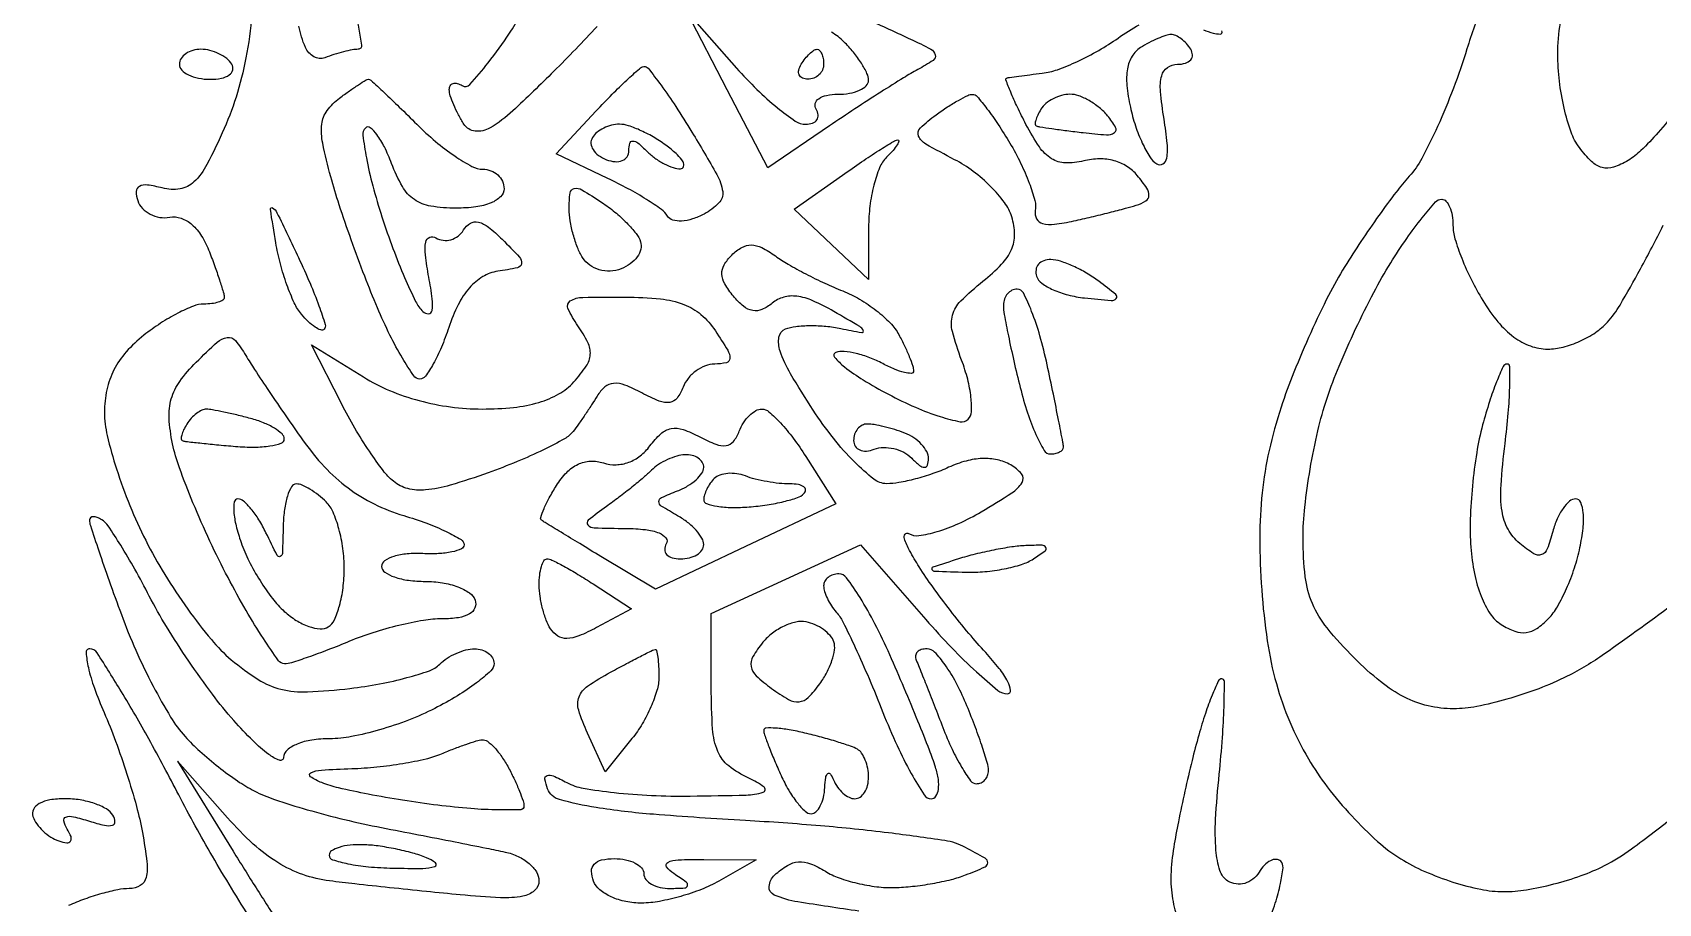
# Model space of a CAD drawing. Extents: x 3.4 to 43.8, y 4.7 to 62.8.
# Drawn here: x 3.57 to 12.75, y 32.66 to 37.57 of the extents above; entities that cross this region are included whole.
import ezdxf

# ---------------------------------------------------------------- set-up
doc = ezdxf.new("R2010")
doc.units = 0
doc.header["$MEASUREMENT"] = 0

msp = doc.modelspace()

# ---------------------------------------------------------------- linework, layer by layer
for points in [[(12.850129, 37.130889, -0.01748), (12.748786, 37.008045, -0.017701), (12.652074, 36.906319, -0.059171), (12.579295, 36.850177, -0.055036), (12.496819, 36.812462, -0.145404), (12.432585, 36.810526, -0.129423), (12.372998, 36.844332, -0.039669), (12.304345, 36.92292, -0.074784), (12.257428, 37.010999, -0.028178), (12.218221, 37.145413, -0.027154), (12.191378, 37.298868, -0.029728), (12.1824, 37.449738, -0.040373), (12.196774, 37.627461, -0.015715), (12.244063, 37.869648, -0.015437), (12.311949, 38.12993, -0.018501), (12.392317, 38.370036, -0.011285), (12.486175, 38.603288, -0.009856), (12.5946, 38.842954, -0.009958), (12.701201, 39.05572, -0.028809), (12.786161, 39.196818, -0.017038)], [(6.757831, 37.607307, -0.010289), (6.513558, 37.353502, -0.008366), (6.282284, 37.130485, -0.05477), (6.153252, 37.034201, -0.15889), (6.069302, 37.015738, -0.229836), (6.005659, 37.0548, -0.021227), (5.974534, 37.108407, -0.021146), (5.948024, 37.164528, -0.021553), (5.929111, 37.215403, -0.073606), (5.923295, 37.250143, -0.131091), (5.928794, 37.272441, -0.19457), (5.944196, 37.284998, -0.145933), (5.967931, 37.285231, -0.068505), (5.996265, 37.272687, 0.36241), (6.039793, 37.278901, 0.016872), (6.142943, 37.401395, 0.02134), (6.262976, 37.568304, 0.012902), (6.391308, 37.775295, -0.00758)], [(11.760251, 37.733313, 0.021632), (11.669403, 37.479929, -0.015298), (11.592872, 37.257656, -0.015767), (11.503592, 37.042737, -0.015683), (11.41471, 36.861805, -0.062437), (11.34373, 36.760829, 0.021349), (11.269662, 36.671941, 0.007832), (11.172483, 36.540423, 0.007748), (11.070649, 36.39322, 0.009211), (10.979298, 36.2511, 0.021154), (10.888478, 36.088948, 0.010783), (10.787588, 35.878312, 0.010693), (10.692747, 35.65631, 0.015755), (10.619887, 35.457233, 0.024841), (10.552412, 35.213112, 0.02853), (10.513182, 34.974499, 0.026702), (10.499804, 34.719982, 0.017639), (10.510393, 34.427214, 0.018968), (10.542042, 34.138968, 0.03057), (10.593132, 33.897387, 0.033729), (10.668657, 33.681804, 0.031434), (10.774003, 33.472993, 0.031407), (10.88107, 33.314078, 0.022588), (11.019084, 33.150502, 0.022933), (11.165172, 33.006294, 0.044903), (11.295876, 32.908303, 0.035469), (11.431092, 32.837449, 0.025843), (11.589974, 32.77763, 0.026295), (11.747353, 32.736467, 0.050856), (11.876666, 32.72328, 0.040787), (12.005156, 32.733779, 0.022373), (12.159755, 32.766375, 0.022165), (12.314734, 32.813782, 0.032814), (12.445191, 32.869985, 0.040614), (12.598334, 32.964631, 0.008314), (12.851545, 33.157675, 0.008703)], [(4.812384, 37.705499, -0.024769), (4.780227, 37.458815, -0.026791), (4.727005, 37.234265, -0.032556), (4.652592, 37.031281, -0.015545), (4.554943, 36.827867, -0.081752), (4.481005, 36.72893, -0.153195), (4.402897, 36.690052, -0.103768), (4.302866, 36.694956, 0.028954), (4.218922, 36.711787, 0.155063), (4.173472, 36.704094, 0.276806), (4.155641, 36.675357, 0.087739), (4.164, 36.623479, 0.106), (4.190361, 36.580096, 0.084394), (4.234232, 36.547077, 0.08053), (4.2886, 36.529296, 0.083248), (4.345156, 36.529903, -0.130078), (4.408636, 36.524695, -0.094832), (4.470011, 36.488763, -0.075465), (4.524899, 36.423784, -0.046894), (4.569029, 36.334046, -0.005123), (4.601193, 36.246766, -0.006945), (4.628334, 36.167255, -0.004837), (4.649438, 36.100307, -0.074061), (4.653, 36.076393, -0.261793), (4.645045, 36.06224, -0.059621), (4.619075, 36.050408, -0.046949), (4.581755, 36.042275, -0.030197), (4.537509, 36.0396, 0.094937), (4.478507, 36.028295, 0.024866), (4.390464, 35.988094, 0.02434), (4.292926, 35.931372, 0.022783), (4.199109, 35.86426, 0.044717), (4.098831, 35.769732, 0.063242), (4.029702, 35.668514, 0.065568), (3.989712, 35.556161, 0.052799), (3.9762, 35.428562, 0.05888), (3.9917, 35.297398, 0.019086), (4.044541, 35.108973, 0.018731), (4.119797, 34.902192, 0.020005), (4.20885, 34.706208, 0.021398), (4.316296, 34.513802, 0.017537), (4.446778, 34.317718, 0.017888), (4.579676, 34.14577, 0.043895), (4.692117, 34.032449, 0.033696), (4.844482, 33.920376, 0.082593), (4.972109, 33.866112, 0.069797), (5.123184, 33.851284, 0.019091), (5.362438, 33.870396, 0.016501), (5.529494, 33.895795, 0.019862), (5.684367, 33.931013, 0.018919), (5.810779, 33.970277, 0.112069), (5.868992, 34.006952, -0.053958), (5.910311, 34.0402, -0.038577), (5.962635, 34.068288, -0.039122), (6.017372, 34.087487, -0.064875), (6.06582, 34.0938, -0.073744), (6.107844, 34.087568, -0.088065), (6.143493, 34.069454, -0.100599), (6.167325, 34.042526, -0.131742), (6.1758, 34.010919, -0.209412), (6.157545, 33.969244, -0.024197), (6.077385, 33.902177, -0.025836), (5.969102, 33.828628, -0.018314), (5.84077, 33.757119, -0.026611), (5.693651, 33.691678, -0.021089), (5.528612, 33.636408, -0.021553), (5.370797, 33.598142, -0.048734), (5.24857, 33.5862, 0.036636), (5.146957, 33.578745, 0.059794), (5.063685, 33.556063, 0.081101), (5.00784, 33.522038, 0.210124), (4.987878, 33.48045, -0.513059), (4.964671, 33.464931, -0.069864), (4.903835, 33.49802, -0.036004), (4.813642, 33.575486, -0.016319), (4.706719, 33.688762, -0.020173), (4.585913, 33.837064, -0.011591), (4.451924, 34.024725, -0.011568), (4.325837, 34.219828, -0.018894), (4.229206, 34.391443, 0.008839), (4.147629, 34.54339, 0.01174), (4.067816, 34.678408, 0.009148), (3.996989, 34.787547, 0.106217), (3.960466, 34.822624, 0.045457), (3.934046, 34.835804, 0.098942), (3.911829, 34.839723, 0.177031), (3.897481, 34.834108, 0.215055), (3.8916, 34.821066, 0.079591), (3.896629, 34.789675, 0.001828), (3.94443, 34.64608, 0.004035), (4.00253, 34.478143, 0.002718), (4.071447, 34.287324, 0.0169), (4.153494, 34.08532, 0.015488), (4.251251, 33.88325, 0.015708), (4.349729, 33.708417, 0.047946), (4.430997, 33.599312, 0.025452), (4.515189, 33.515374, 0.01667), (4.62004, 33.427121, 0.016781), (4.728228, 33.347781, 0.030651), (4.8222, 33.291717, 0.038166), (4.936843, 33.243201, 0.011008), (5.120679, 33.185925, 0.011004), (5.331452, 33.130304, 0.011518), (5.5413, 33.084925, -0.000678), (5.749595, 33.044588, -0.000698), (5.955708, 33.004085, -0.000674), (6.13427, 32.968486, -0.00298), (6.23925, 32.946758, -0.057686), (6.31204, 32.922208, -0.066151), (6.373685, 32.882465, -0.076519), (6.415378, 32.83428, -0.141064), (6.4296, 32.784874, -0.216108), (6.40417, 32.728784, -0.136368), (6.338281, 32.697087, -0.05673), (6.212435, 32.689023, -0.011069), (5.98545, 32.705278, -0.001717), (5.793858, 32.723933, -0.00133), (5.585325, 32.745521, -0.001345), (5.390818, 32.76671, -0.00324), (5.247021, 32.78371, -0.054484), (5.096462, 32.819442, -0.053029), (4.955704, 32.88706, -0.046198), (4.81672, 32.991869, -0.027409), (4.671029, 33.139868), (4.389316, 33.4593), (4.702612, 32.9517, 0.002913), (4.832518, 32.743945, 0.002987), (4.963767, 32.539449, 0.002892)], [(5.395055, 37.682823, -0.007891), (5.427967, 37.50058, -0.462767), (5.408625, 37.4778, 0.046952), (5.375405, 37.474674, 0.014655), (5.326468, 37.463886, 0.014505), (5.272227, 37.448565, 0.015528), (5.2202, 37.430432, -0.227019), (5.158517, 37.435381, -0.157412), (5.110984, 37.488283, -0.061721), (5.074112, 37.608996, -0.012219)], [(8.315398, 37.632836, -0.000673), (8.434496, 37.578427, -0.001423), (8.526639, 37.535864, -0.01177), (8.642422, 37.478628, -0.215006), (8.667176, 37.447032, -0.316441), (8.654854, 37.415442, -0.022254), (8.568939, 37.363774, 0.014201), (8.488517, 37.317157, 0.003543), (8.359855, 37.236345, 0.003618), (8.213928, 37.141748, 0.003629), (8.069542, 37.04515), (7.721383, 36.808547), (7.492664, 37.248923), (7.263944, 37.6893), (7.544722, 37.372046, 0.0181), (7.660341, 37.250565, 0.023237), (7.775552, 37.147987, 0.022056), (7.877132, 37.072847, 0.149298), (7.936243, 37.054796, 0.082263), (7.97463, 37.061156, 0.16082), (7.999096, 37.07965, 0.182536), (8.005937, 37.107181, 0.109436), (7.9947, 37.1394, -0.202618), (7.989742, 37.171389, -0.181468), (8.008942, 37.199149, -0.104212), (8.053531, 37.217948, -0.047867), (8.116607, 37.224, 0.043156), (8.183293, 37.229766, 0.06287), (8.239631, 37.247076, 0.08248), (8.277784, 37.272525, 0.207387), (8.2908, 37.302557, 0.113096), (8.281781, 37.341922, 0.029545), (8.249951, 37.398888, 0.028471), (8.204964, 37.461169, 0.025738), (8.151738, 37.520176, 0.06514), (8.081932, 37.57383, 0.062457)], [(8.23614, 32.6133, -0.005403), (7.890993, 32.665407, -0.061174), (7.758541, 32.703902, -0.322792), (7.729173, 32.752752, -0.187512), (7.760607, 32.817183, -0.050021), (7.832257, 32.871225, -0.118674), (7.89545, 32.891469, -0.114168), (7.962512, 32.881088, -0.044359), (8.046768, 32.838333, 0.053908), (8.123729, 32.801106, 0.027818), (8.226424, 32.770773, 0.027291), (8.336678, 32.75105, 0.036984), (8.437702, 32.746146, 0.021844), (8.539451, 32.753189, 0.015792), (8.65197, 32.769547, 0.016003), (8.758088, 32.791939, 0.033137), (8.838813, 32.81746, 0.009563), (8.948289, 32.862664, 0.30081), (8.96343, 32.885993, 0.265753), (8.948667, 32.911293, 0.007923), (8.837457, 32.973097, 0.085783), (8.721782, 33.011463, 0.006937), (8.403277, 33.054799, 0.009185), (8.019343, 33.094479, 0.006928), (7.596253, 33.124469, -0.005291), (7.075442, 33.159672, -0.020137), (6.751919, 33.198137, -0.026948), (6.545526, 33.242665, -0.2389), (6.478563, 33.303243, -0.046476), (6.463229, 33.357899, -0.375098), (6.47553, 33.378557, -0.186742), (6.509656, 33.376739, -0.017237), (6.587019, 33.338705, 0.080544), (6.678966, 33.307143, 0.015309), (6.854848, 33.282483, 0.01598), (7.064132, 33.266394, 0.014079), (7.283065, 33.262757, 0.003536), (7.598649, 33.268632, 0.068015), (7.695259, 33.284373, 0.616744), (7.70026, 33.313826, 0.052795), (7.614, 33.36416, -0.062282), (7.501132, 33.432913, -0.127524), (7.439217, 33.515107, -0.082238), (7.409977, 33.641236, -0.015927), (7.4025, 33.875902), (7.4025, 34.292504), (7.824206, 34.486251), (8.245912, 34.679997), (8.613316, 34.259999, 0.011778), (8.760893, 34.099106, 0.016598), (8.900369, 33.963375, 0.012793), (9.020753, 33.859269, 0.17357), (9.074588, 33.84, 0.444395), (9.092104, 33.859398, 0.09598), (9.077322, 33.908341, 0.045735), (9.028656, 33.983257, 0.020422), (8.95208, 34.07265, -0.013675), (8.857667, 34.179901, -0.008496), (8.752557, 34.310552, -0.008522), (8.653158, 34.443098, -0.015223), (8.576702, 34.555828, -0.015736), (8.521957, 34.6484, -0.049282), (8.493563, 34.714799, -0.228287), (8.497336, 34.740951, -0.402565), (8.516955, 34.745199, 0.175649), (8.575044, 34.733154, 0.036613), (8.678351, 34.755874, 0.034293), (8.800739, 34.801693, 0.02657), (8.927008, 34.867417, 0.010331), (9.099539, 34.974078, 0.108958), (9.157432, 35.032674, 0.323928), (9.154337, 35.080804, 0.092727), (9.093468, 35.131568, 0.073595), (9.01794, 35.160281, 0.06358), (8.93337, 35.167858, 0.056847), (8.841124, 35.153804, 0.040712), (8.742884, 35.118372, -0.02325), (8.653357, 35.082506, -0.019132), (8.554903, 35.052451, -0.019549), (8.462227, 35.03183, -0.047634), (8.392569, 35.02592, -0.166207), (8.320335, 35.051468, -0.029266), (8.211305, 35.148624, -0.028917), (8.092006, 35.28285, -0.022446), (7.977808, 35.441503, -0.011382), (7.85038, 35.646462, -0.051239), (7.791501, 35.774476, -0.12179), (7.784636, 35.85381, -0.268249), (7.821598, 35.899496, -0.064066), (7.87934, 35.913532, -0.025588), (7.960763, 35.918368, -0.024814), (8.050188, 35.914659, -0.028612), (8.13459, 35.90205, 0.006546), (8.25217, 35.879145, 0.593631), (8.261056, 35.890164, 0.162597), (8.241813, 35.91232, 0.00254), (8.094794, 35.998102, 0.026634), (7.976357, 36.058241, 0.071359), (7.885509, 36.083787, 0.102176), (7.811554, 36.078453, 0.104648), (7.746469, 36.044222, -0.071597), (7.688719, 36.008833, -0.148147), (7.636642, 36.00294, -0.127797), (7.584835, 36.027059, -0.047073), (7.52729, 36.084442, -0.040753), (7.478427, 36.154166, -0.123482), (7.462308, 36.209376, -0.143821), (7.475219, 36.260512, -0.063182), (7.518394, 36.316234, -0.065943), (7.574841, 36.359476, -0.136221), (7.628246, 36.373183, -0.113566), (7.687656, 36.358284, -0.038228), (7.764379, 36.311426, 0.025201), (7.836725, 36.264613, 0.011274), (7.93616, 36.210114, 0.011128), (8.044113, 36.157089, 0.014834), (8.144536, 36.114079, -0.039289), (8.240361, 36.067373, -0.032387), (8.334433, 36.003454, -0.033537), (8.41338, 35.933, -0.071053), (8.461786, 35.867063, -0.012478), (8.493492, 35.804092, -0.014635), (8.520273, 35.742845, -0.013618), (8.539848, 35.690155, -0.082306), (8.5446, 35.661485, -0.408289), (8.532072, 35.6487, -0.064711), (8.49352, 35.652918, -0.041795), (8.437441, 35.671611, -0.021529), (8.37071, 35.70371, 0.031877), (8.297469, 35.737093, 0.032752), (8.221232, 35.760547, 0.034658), (8.152792, 35.77185, 0.104413), (8.106035, 35.766512, 0.529212), (8.098634, 35.740337, 0.050309), (8.155619, 35.684822, 0.031133), (8.260048, 35.611904, 0.014891), (8.402314, 35.530914, 0.018541), (8.555271, 35.456901, 0.027585), (8.694519, 35.404736, 0.026258), (8.807478, 35.3758, 0.250997), (8.853517, 35.389717, 0.188117), (8.871891, 35.431589, 0.038349), (8.869002, 35.514003, 0.035507), (8.850327, 35.615094, 0.026821), (8.816163, 35.722747, -0.025413), (8.764353, 35.884429, -0.131526), (8.764563, 35.977453, -0.133021), (8.811215, 36.057386, -0.026224), (8.936587, 36.168588, 0.032323), (9.041748, 36.264179, 0.08702), (9.098158, 36.347559, 0.110121), (9.115598, 36.432783, 0.072582), (9.099357, 36.531897, 0.082261), (9.057956, 36.613101, 0.037547), (8.980058, 36.703603, 0.035867), (8.881652, 36.788759, 0.04112), (8.776293, 36.854732, -0.009854), (8.61329, 36.943138, -0.166889), (8.573397, 36.988312, -0.310369), (8.583037, 37.033717, -0.032093), (8.671558, 37.107604, -0.013241), (8.735971, 37.152136, -0.016758), (8.797868, 37.189652, -0.014885), (8.850979, 37.217411, -0.11631), (8.87802, 37.223465, -0.217104), (8.903753, 37.211385, -0.012769), (8.959339, 37.142478, -0.017413), (9.022511, 37.053698, -0.011802), (9.088458, 36.948515, -0.020637), (9.149487, 36.835501, -0.023696), (9.197979, 36.722853, -0.023727), (9.229615, 36.624654, -0.110841), (9.23218, 36.565652, 0.171516), (9.23952, 36.520852, 0.206637), (9.272917, 36.494871, 0.094496), (9.340137, 36.490484, 0.023256), (9.449722, 36.509268, 0.003843), (9.548905, 36.531859, 0.003492), (9.650951, 36.556682, 0.003496), (9.741917, 36.580162, 0.011241), (9.801978, 36.597567, 0.060108), (9.856454, 36.622197, 0.252324), (9.874058, 36.65212, 0.160506), (9.862035, 36.693797, 0.023398), (9.808256, 36.76514, 0.078769), (9.749587, 36.816685, 0.074465), (9.676742, 36.848779, 0.07009), (9.593704, 36.85933, 0.058151), (9.505288, 36.847795, -0.06827), (9.402072, 36.836439, -0.13515), (9.323859, 36.860242, -0.102942), (9.255312, 36.926611, -0.02979), (9.179588, 37.053856, -0.007839), (9.130745, 37.152052, -0.013322), (9.093403, 37.23584, -0.00708), (9.065923, 37.30495, -0.435087), (9.071177, 37.31565, -0.037717), (9.087336, 37.319232, -0.001993), (9.139709, 37.326547, -0.003129), (9.20214, 37.334615, -0.002271), (9.271727, 37.342845, 0.058321), (9.357067, 37.362799, 0.02208), (9.470462, 37.409457, 0.021514), (9.590507, 37.471577, 0.024561), (9.699399, 37.541322, -0.027601), (9.818887, 37.616834, -0.061011)], [(10.182308, 37.587327, 0.023813), (10.236029, 37.569472, 0.064424), (10.275704, 37.563695, 0.581962), (10.285971, 37.581113, 0.045661)], [(12.854719, 34.359754, -0.005354), (12.44587, 34.064784, -0.037791), (12.235606, 33.939108, -0.025578), (12.074677, 33.868772, -0.02055), (11.89529, 33.809364, -0.021008), (11.724602, 33.768191, -0.048711), (11.593624, 33.7554, -0.057545), (11.449778, 33.77201, -0.060896), (11.316405, 33.820932, -0.051438), (11.181477, 33.908563, -0.02666), (11.03184, 34.04304, -0.025566), (10.879621, 34.211675, -0.070041), (10.796855, 34.348723, -0.072352), (10.756597, 34.50067, -0.028644), (10.7442, 34.716883, -0.02727), (10.753865, 34.893963, -0.015075), (10.78393, 35.108552, -0.014995), (10.827618, 35.324804, -0.023286), (10.879453, 35.507893, -0.018376), (10.947438, 35.688948, -0.010953), (11.040862, 35.899361, -0.010956), (11.143278, 36.105209, -0.018592), (11.239003, 36.272099, -0.011839), (11.329549, 36.409814, -0.017408), (11.416051, 36.525969, -0.01283), (11.491937, 36.615957, -0.21371), (11.52675, 36.631649, -0.215532), (11.551046, 36.620735, -0.07941), (11.571654, 36.588266, -0.060386), (11.585746, 36.540424, -0.040942), (11.590516, 36.48375, 0.072576), (11.601654, 36.408545, 0.021513), (11.639984, 36.298423, 0.021096), (11.694284, 36.176882, 0.021301), (11.758473, 36.06075, 0.034896), (11.844673, 35.939312, 0.060352), (11.93403, 35.85384, 0.073132), (12.02746, 35.803209, 0.087879), (12.125745, 35.7858, 0.064037), (12.212255, 35.796925, 0.041961), (12.307149, 35.830458, 0.041804), (12.395644, 35.879622, 0.061219), (12.462958, 35.937826, 0.051044), (12.53369, 36.034115, 0.008097), (12.649337, 36.238282, 0.008905), (12.777877, 36.484363, 0.007686)], [(4.804649, 32.564176, -0.010305), (4.585996, 32.922645, -0.012363), (4.395738, 33.26895, 0.006809), (4.226582, 33.585118, 0.010699), (4.07183, 33.8515, 0.005012), (3.935272, 34.070426, 0.256158), (3.892642, 34.0938, 0.436477), (3.872583, 34.072168, 0.036976), (3.885218, 33.988182, 0.030812), (3.919182, 33.87219, 0.016755), (3.974272, 33.73425, -0.015501), (4.038956, 33.573455, -0.010583), (4.102843, 33.387126, -0.010675), (4.15685, 33.204678, -0.021103), (4.19043, 33.05745, -0.015011), (4.215958, 32.890824, -0.087968), (4.211243, 32.80272, -0.20182), (4.178485, 32.757532, -0.137165), (4.116496, 32.7402, 0.049897), (4.051211, 32.733669, 0.018381), (3.961104, 32.711983, 0.018005), (3.86376, 32.680914, 0.020647), (3.773335, 32.644141, 0.03861)], [(10.541973, 32.537844, 0.01917), (10.587055, 32.658549, 0.027572), (10.616815, 32.768655, 0.026464), (10.630834, 32.857832, 0.225829), (10.617656, 32.894944, 0.196684), (10.592315, 32.905568, 0.120398), (10.560311, 32.898039, 0.08478), (10.52607, 32.872552, 0.052098), (10.495259, 32.832661, -0.087038), (10.460047, 32.793094, -0.098914), (10.414917, 32.770013, -0.103539), (10.366075, 32.766626, -0.104493), (10.320153, 32.783147, -0.18196), (10.274369, 32.842476, -0.053932), (10.252406, 32.956984, -0.03478), (10.250293, 33.130091, -0.011193), (10.27075, 33.386186, 0.007013), (10.28898, 33.592646, 0.011788), (10.297759, 33.766441, 0.005504), (10.300035, 33.909726, 0.415642), (10.285233, 33.9246, 0.291484), (10.265576, 33.912077, 0.01185), (10.230265, 33.831408, 0.01749), (10.192409, 33.728948, 0.011128), (10.155235, 33.60735, 0.008527), (10.117237, 33.462993, 0.005125), (10.076832, 33.29049, 0.005131), (10.04016, 33.118069, 0.008921), (10.013758, 32.974178, 0.032116), (9.998167, 32.817859, 0.049745), (10.006863, 32.68261, 0.054418), (10.040855, 32.560895, 0.049783)]]:
    msp.add_lwpolyline(points, format="xyb")
for points in [[(9.998957, 37.561105, 0.07498), (9.968942, 37.555895, 0.02058), (9.923951, 37.538823, 0.020316), (9.873945, 37.515009, 0.019928), (9.825707, 37.487073, 0.118225), (9.778193, 37.438137, 0.092132), (9.752584, 37.368318, 0.066504), (9.749282, 37.274008, 0.029605), (9.768766, 37.150938, 0.026066), (9.797627, 37.04597, 0.028988), (9.836442, 36.948339, 0.030147), (9.878894, 36.870005, 0.115588), (9.917913, 36.831117, 0.286857), (9.952839, 36.831296, 0.214648), (9.974582, 36.86419, 0.06546), (9.977086, 36.946399, 0.01515), (9.959023, 37.083947, -0.017007), (9.939063, 37.240433, -0.083951), (9.945669, 37.328761, -0.183045), (9.977744, 37.37522, -0.152278), (10.035412, 37.3932, 0.069528), (10.080004, 37.399431, 0.144121), (10.109446, 37.418051, 0.190053), (10.119366, 37.445658, 0.131478), (10.1097, 37.4778, 0.046296), (10.085368, 37.510068, 0.046844), (10.055601, 37.537168, 0.051164), (10.02512, 37.555551, 0.116171)], [(4.521107, 37.4778, 0.067639), (4.474509, 37.471467, 0.08433), (4.43501, 37.452949, 0.09965), (4.408596, 37.425461, 0.142666), (4.3992, 37.3932, 0.195654), (4.412349, 37.360884, 0.086673), (4.450369, 37.333451, 0.066561), (4.506722, 37.314827, 0.0466), (4.573393, 37.3086, 0.047867), (4.636469, 37.314652, 0.104212), (4.681058, 37.333451, 0.181468), (4.700258, 37.361211, 0.202618), (4.6953, 37.3932, 0.08825), (4.666338, 37.425588, 0.053305), (4.622563, 37.452949, 0.051278), (4.571617, 37.471525, 0.061875)], [(7.999693, 37.4778, -0.210953), (8.013959, 37.471501, -0.081139), (8.026041, 37.452949, -0.061769), (8.034264, 37.425589, -0.042167), (8.037, 37.3932, -0.105053), (8.030142, 37.36092, -0.099167), (8.010682, 37.333451, -0.09642), (7.981607, 37.31504, -0.093332), (7.947407, 37.3086, -0.108972), (7.917379, 37.315223, -0.182303), (7.899491, 37.333451, -0.161196), (7.896859, 37.360874, -0.082592), (7.9101, 37.3932, -0.029505), (7.932857, 37.425583, -0.035638), (7.957986, 37.452949, -0.038439), (7.981865, 37.472255, -0.151918)], [(7.0218, 37.380486, -0.277066), (7.04618, 37.371081, -0.007335), (7.11889, 37.274915, -0.013347), (7.202157, 37.154763, -0.008484), (7.292918, 37.010752, -0.006999), (7.433815, 36.771047, -0.092839), (7.467107, 36.674562, -0.237834), (7.445849, 36.61039, -0.073261), (7.361503, 36.547897, -0.044525), (7.295965, 36.520002, -0.064869), (7.234312, 36.508538, -0.08391), (7.184909, 36.51415, -0.186277), (7.155199, 36.536684, 0.098854), (7.120839, 36.573519, 0.015088), (7.037151, 36.629907, 0.01638), (6.932858, 36.691012, 0.013541), (6.818025, 36.749364), (6.526921, 36.887502), (6.75321, 37.130311, -0.007265), (6.842981, 37.223872, -0.010406), (6.925453, 37.303959, -0.006602), (6.996323, 37.368244, -0.138656)], [(5.466362, 37.3086, -0.187382), (5.479339, 37.30356, -0.001815), (5.554774, 37.234046, -0.005686), (5.641083, 37.152085, -0.003614), (5.739785, 37.0548, 0.02156), (5.845704, 36.957641, 0.025464), (5.954078, 36.875554, 0.025601), (6.051015, 36.816634, 0.124374), (6.112892, 36.801, -0.091028), (6.15844, 36.792638, -0.095697), (6.197153, 36.768693, -0.099584), (6.223058, 36.73298, -0.10767), (6.2322, 36.69102, -0.203276), (6.213102, 36.645985, -0.095691), (6.159158, 36.61081, -0.064474), (6.073808, 36.588265, -0.032381), (5.962361, 36.58104, -0.039314), (5.818544, 36.592366, -0.112409), (5.725991, 36.629446, -0.11241), (5.658615, 36.702941, -0.039315), (5.597232, 36.833491, 0.023746), (5.556936, 36.926611, 0.045031), (5.514544, 36.996395, 0.069155), (5.476552, 37.035264, 0.377579), (5.449552, 37.033552, 0.231444), (5.435493, 36.992576, 0.014959), (5.455415, 36.864472, 0.019363), (5.490971, 36.707615, 0.013044), (5.54308, 36.531531, 0.010686), (5.605205, 36.353175, 0.013015), (5.671217, 36.189128, 0.011582), (5.733092, 36.05484, 0.083973), (5.774386, 35.9973, 0.209959), (5.805699, 35.985268, 0.35229), (5.825646, 36.002921, 0.074838), (5.826948, 36.069708, 0.013751), (5.807561, 36.191856, -0.016058), (5.78829, 36.316998, -0.07554), (5.790474, 36.389492, -0.255474), (5.81245, 36.416603, -0.240208), (5.848132, 36.413667, 0.1088), (5.888348, 36.399585, 0.099744), (5.932123, 36.403039, 0.095376), (5.97272, 36.423547, 0.090065), (6.003765, 36.458012, -0.122763), (6.042271, 36.495569, -0.193763), (6.087321, 36.502186, -0.109337), (6.144241, 36.474356, -0.027635), (6.221632, 36.405401, -0.008999), (6.319555, 36.304358, -0.22629), (6.33089, 36.26856, -0.316173), (6.308622, 36.2447, -0.015492), (6.196453, 36.224699, 0.099698), (6.112084, 36.194453, 0.07804), (6.037447, 36.13175, 0.063164), (5.973318, 36.036003, 0.03632), (5.920267, 35.907449, -0.019633), (5.878576, 35.796024, -0.028786), (5.832611, 35.702037, -0.028142), (5.788382, 35.632832, -0.240971), (5.756657, 35.6166, -0.247926), (5.722253, 35.634776, -0.015591), (5.658591, 35.734643, -0.020052), (5.588302, 35.864465, -0.013317), (5.517773, 36.01845, -0.008939), (5.445426, 36.196989, -0.006158), (5.369598, 36.401662, -0.00621), (5.301501, 36.600427, -0.012592), (5.253845, 36.7587, -0.015713), (5.2085, 36.947375, -0.079365), (5.203529, 37.055252, -0.130718), (5.233518, 37.132042, -0.075399), (5.303959, 37.20285, -0.006122), (5.360091, 37.243369, -0.008953), (5.410562, 37.277536, -0.005071), (5.453624, 37.304959, -0.140133)], [(9.427534, 37.224, 0.067046), (9.380987, 37.21773, 0.052267), (9.333394, 37.199149, 0.053445), (9.29193, 37.171778, 0.081928), (9.2637, 37.1394, 0.026057), (9.245538, 37.106271, 0.044726), (9.234453, 37.076818, 0.060365), (9.23111, 37.054701, 0.322185), (9.237557, 37.045154, 0.05106), (9.256342, 37.040328, 0.00204), (9.326292, 37.03009, 0.003574), (9.409372, 37.01888, 0.002519), (9.502921, 37.007417, 0.011805), (9.634213, 36.995135, 0.169059), (9.678859, 37.007264, 0.392995), (9.68562, 37.037266, 0.041393), (9.640613, 37.101664, 0.047875), (9.593521, 37.148473, 0.041407), (9.53614, 37.188064, 0.043477), (9.4776, 37.215215, 0.087066)], [(6.883723, 37.0548, 0.063678), (6.839805, 37.049184, 0.051661), (6.795297, 37.032553, 0.053395), (6.756867, 37.008055, 0.085965), (6.731179, 36.979065, 0.160704), (6.723364, 36.946409, 0.122111), (6.735255, 36.911327, 0.094924), (6.765922, 36.879004, 0.064087), (6.810786, 36.85482, 0.069493), (6.859131, 36.84362, 0.117525), (6.900066, 36.849602, 0.152604), (6.927042, 36.871503, 0.147553), (6.9372, 36.905175, -0.063003), (6.942523, 36.947249, -0.349598), (6.959486, 36.960051, -0.170935), (6.988142, 36.949109, -0.020516), (7.03872, 36.90252, 0.040123), (7.084125, 36.863871, 0.036543), (7.136512, 36.831612, 0.038526), (7.187803, 36.809813, 0.089019), (7.22907, 36.803691, 0.316576), (7.246396, 36.816684, 0.21581), (7.243567, 36.842077, 0.071572), (7.210883, 36.882581, 0.02535), (7.15368, 36.930591, 0.027605), (7.083042, 36.978129, 0.026491), (7.00664, 37.018313, 0.027479), (6.935555, 37.0464, 0.080508)], [(8.45577, 36.966051, -0.52626), (8.461712, 36.959145, -0.07995), (8.452835, 36.93916, -0.036301), (8.4287, 36.907417, -0.015686), (8.39232, 36.86868, 0.100482), (8.353224, 36.809666, 0.033392), (8.320621, 36.71064, 0.031681), (8.298285, 36.593202, 0.031164), (8.2908, 36.473233), (8.2908, 36.179306), (8.080464, 36.376907), (7.870127, 36.574507), (8.143914, 36.768205, -0.00516), (8.251576, 36.842719, -0.007437), (8.348458, 36.906223, -0.004269), (8.431021, 36.957618, -0.110375)], [(6.784513, 36.613729, -0.025728), (6.858009, 36.559284, -0.025938), (6.925315, 36.497717, -0.026827), (6.978053, 36.438119, -0.087475), (7.003049, 36.391954, -0.142622), (7.004654, 36.350198, -0.094402), (6.984377, 36.306353, -0.080234), (6.945406, 36.267079, -0.065778), (6.893397, 36.238817, -0.079803), (6.831788, 36.22587, -0.083154), (6.770143, 36.233181, -0.086211), (6.716053, 36.25971, -0.094871), (6.676157, 36.302222, -0.047387), (6.647395, 36.358878, -0.026648), (6.622973, 36.432136, -0.026379), (6.606039, 36.509404, -0.038726), (6.600095, 36.578669, -0.031677), (6.604981, 36.667152, -0.327078), (6.628477, 36.692338, -0.183875), (6.672234, 36.684564, -0.011658)], [(5.071469, 36.301953, -0.00961), (5.136917, 36.157019, -0.015073), (5.186964, 36.029799, -0.009134), (5.222772, 35.924011, -0.280399), (5.216459, 35.898059, -0.289625), (5.19763, 35.893817, -0.059937), (5.165792, 35.90967, -0.045961), (5.127706, 35.940066, -0.028169), (5.088558, 35.982169, -0.065236), (5.048226, 36.046153, -0.021878), (5.006304, 36.148604, -0.021344), (4.969333, 36.267291, -0.022838), (4.943568, 36.386063, -0.003579), (4.91285, 36.575444, -0.65023), (4.925632, 36.583662, -0.136008), (4.950292, 36.555473, -0.001248)], [(9.3201, 36.290709, 0.089709), (9.279503, 36.284362, 0.132932), (9.249909, 36.264188, 0.144747), (9.236086, 36.233287, 0.114216), (9.239552, 36.196644, 0.158505), (9.268334, 36.157674, 0.049068), (9.332327, 36.120847, 0.043522), (9.416519, 36.091334, 0.036002), (9.510092, 36.074482, 0.004926), (9.661441, 36.059852, 0.241849), (9.688588, 36.07095, 0.42141), (9.686594, 36.093162, 0.008854), (9.59064, 36.168548, 0.029409), (9.521963, 36.214473, 0.026625), (9.446101, 36.253715, 0.027591), (9.374336, 36.281465, 0.072617)], [(9.12979, 36.1242, 0.114518), (9.100193, 36.117331, 0.100367), (9.074992, 36.097928, 0.093675), (9.05808, 36.068916, 0.085451), (9.0522, 36.034763, 0.044857), (9.057096, 35.980295, 0.005339), (9.080001, 35.861188, 0.006339), (9.110603, 35.719931, 0.005164), (9.146843, 35.569463, 0.017489), (9.188516, 35.425437, 0.026598), (9.235586, 35.30401, 0.024666), (9.281898, 35.213359, 0.268476), (9.316043, 35.1936, 0.049177), (9.344575, 35.196413, 0.069174), (9.368699, 35.204802, 0.089352), (9.38494, 35.217175, 0.187535), (9.3906, 35.231736, 0.047475), (9.387984, 35.259224, 0.001161), (9.363689, 35.384149, 0.002511), (9.334093, 35.530589, 0.001705), (9.29899, 35.697036, 0.016287), (9.258264, 35.860737, 0.025189), (9.211498, 35.998721, 0.022477), (9.164839, 36.10262, 0.283165)], [(6.917835, 36.078907, -0.02234), (7.115274, 36.068536, -0.065465), (7.24772, 36.037818, -0.088276), (7.344507, 35.980492, -0.068564), (7.425638, 35.888557, -0.010754), (7.495219, 35.778706, -0.141745), (7.507521, 35.732739, -0.345929), (7.487597, 35.70841, -0.054684), (7.42187, 35.7012, 0.091655), (7.369129, 35.69145, 0.066723), (7.316636, 35.662851, 0.065177), (7.272339, 35.620557, 0.078147), (7.243606, 35.570652, -0.071009), (7.209374, 35.50919, -0.197884), (7.167588, 35.484701, -0.13233), (7.108368, 35.492067, -0.026137), (7.01065, 35.537968, 0.028761), (6.915007, 35.582282, 0.111849), (6.850925, 35.592204, 0.160803), (6.801899, 35.572164, 0.080139), (6.758004, 35.520466, -0.007683), (6.726484, 35.47012, -0.005324), (6.689373, 35.414137, -0.00537), (6.652566, 35.361112, -0.010992), (6.62236, 35.3205, -0.101381), (6.574331, 35.279447, -0.013235), (6.454277, 35.217145, -0.014956), (6.305937, 35.150487, -0.012003), (6.142647, 35.087452, -0.013639), (5.92895, 35.017317, -0.05015), (5.789394, 34.99053, -0.083781), (5.688931, 34.998358, -0.112419), (5.607714, 35.039493, -0.056979), (5.55, 35.099703, -0.014913), (5.472067, 35.208733, -0.014953), (5.390194, 35.339077, -0.014801), (5.315965, 35.47452), (5.145296, 35.809059), (5.437883, 35.628229, 0.039497), (5.586023, 35.552116, 0.033152), (5.753146, 35.494986, 0.032415), (5.930502, 35.459347, 0.033387), (6.109224, 35.4474, 0.025807), (6.286238, 35.456543, 0.046076), (6.429119, 35.484807, 0.05677), (6.541565, 35.532453, 0.080427), (6.626276, 35.60022, 0.03433), (6.696339, 35.689215, 0.132063), (6.719331, 35.755113, 0.135133), (6.705926, 35.822787, 0.036621), (6.649504, 35.91747, -0.043228), (6.593507, 36.014325, -0.384123), (6.606698, 36.057628, -0.131628), (6.676401, 36.077662, -0.006481)], [(4.774246, 35.749653, 0.010851), (4.823887, 35.670171, 0.00297), (4.905605, 35.547041, 0.003001), (4.99994, 35.408518, 0.003124), (5.094686, 35.272991, 0.033924), (5.218327, 35.121397, 0.044198), (5.351651, 35.001975, 0.045978), (5.499322, 34.911393, 0.041832), (5.665736, 34.845943, -0.015769), (5.796353, 34.802276, -0.023964), (5.906471, 34.755448, -0.02078), (5.989694, 34.710891, -0.265401), (6.0066, 34.681285, -0.297628), (5.991368, 34.657962, -0.050478), (5.938259, 34.640785, -0.041051), (5.863113, 34.63097, -0.025353), (5.77395, 34.631226, 0.034539), (5.684828, 34.629846, 0.054074), (5.609641, 34.615184, 0.072342), (5.558139, 34.590619, 0.25037), (5.5413, 34.5591, 0.250129), (5.558636, 34.526613, 0.064861), (5.613543, 34.499351, 0.050221), (5.693027, 34.480661, 0.032662), (5.787235, 34.4745, -0.04024), (5.88401, 34.466699, -0.049515), (5.971521, 34.443436, -0.057502), (6.038017, 34.409352, -0.16487), (6.069235, 34.36875, -0.18307), (6.067768, 34.324918, -0.165585), (6.037625, 34.290811, -0.094328), (5.975693, 34.269548, -0.035671), (5.884033, 34.263, 0.04147), (5.777867, 34.254179, 0.017849), (5.638547, 34.225723, 0.017517), (5.491544, 34.18469, 0.02214), (5.359051, 34.1361, -0.006751), (5.238172, 34.0875, -0.008797), (5.126199, 34.046477, -0.006847), (5.031823, 34.015213, -0.0767), (4.992855, 34.0092, -0.24344), (4.958672, 34.026892, -0.008808), (4.873383, 34.152095, -0.014395), (4.776703, 34.309222, -0.009395), (4.673882, 34.49565, -0.012025), (4.571514, 34.701656, -0.011024), (4.476018, 34.918353, -0.0111), (4.399375, 35.115466, -0.035138), (4.360484, 35.251539, -0.037643), (4.341194, 35.395835, -0.085183), (4.353502, 35.50497, -0.08642), (4.401317, 35.602784, -0.039598), (4.493785, 35.711185, -0.012062), (4.613406, 35.82517, -0.151351), (4.669344, 35.851281, -0.259433), (4.715166, 35.833437, -0.038813)], [(11.895648, 35.7012, 0.292882), (11.874041, 35.687356, 0.012515), (11.836612, 35.600314, 0.018039), (11.79675, 35.489396, 0.011476), (11.758043, 35.35776, 0.025859), (11.724448, 35.201163, 0.015787), (11.700299, 35.013599, 0.015809), (11.688097, 34.82574, 0.026907), (11.691332, 34.668426, 0.030514), (11.711781, 34.51829, 0.04466), (11.749337, 34.390404, 0.053162), (11.800819, 34.291788, 0.106312), (11.863563, 34.23075, 0.052372), (11.940507, 34.193092, 0.119626), (12.004307, 34.185893, 0.119242), (12.06444, 34.208741, 0.051853), (12.130015, 34.264434, 0.061501), (12.180135, 34.331716, 0.025035), (12.231655, 34.433811, 0.024312), (12.276689, 34.550381, 0.028464), (12.307525, 34.66485, 0.024539), (12.324885, 34.774402, 0.048769), (12.325817, 34.862193, 0.073314), (12.311949, 34.92058, 0.306935), (12.283589, 34.9398, 0.180739), (12.248931, 34.926849, 0.06022), (12.211995, 34.886011, 0.050696), (12.178574, 34.826771, 0.039165), (12.154249, 34.756687, -0.025603), (12.122792, 34.657452, -0.219406), (12.090534, 34.625498, -0.235258), (12.046829, 34.630476, -0.029306), (11.967523, 34.688803, -0.094848), (11.901276, 34.769243, -0.088734), (11.867454, 34.870352, -0.05378), (11.86184, 35.016667, -0.013799), (11.884728, 35.252616, 0.009298), (11.902978, 35.42463, 0.015693), (11.911055, 35.569428, 0.009606), (11.91165, 35.685422, 0.410095)], [(4.552243, 35.446245, 0.115925), (4.526081, 35.44064, 0.051008), (4.495599, 35.422209, 0.046721), (4.465832, 35.395079, 0.046217), (4.4415, 35.3628, 0.025871), (4.423337, 35.329697, 0.044656), (4.412253, 35.300327, 0.06058), (4.408916, 35.278337, 0.325702), (4.415357, 35.268926, 0.056713), (4.434528, 35.264485, 0.001776), (4.514587, 35.255582, 0.003444), (4.609205, 35.246059, 0.002377), (4.71645, 35.236525, 0.022113), (4.821845, 35.232339, 0.036521), (4.910633, 35.239237, 0.042742), (4.974326, 35.254553, 0.322918), (4.9914, 35.278233, 0.211561), (4.978828, 35.306614, 0.04757), (4.935485, 35.339006, 0.041408), (4.87394, 35.369801, 0.029843), (4.80105, 35.394078, 0.006457), (4.723887, 35.413692, 0.007334), (4.649444, 35.430444, 0.006738), (4.585892, 35.442877, 0.040012)], [(7.687637, 35.4474, -0.18223), (7.728029, 35.432173, -0.02543), (7.793189, 35.368754, -0.026349), (7.865413, 35.282201, -0.019571), (7.936099, 35.179669), (8.105615, 34.911939), (7.59639, 34.671113), (7.087165, 34.430288), (6.779532, 34.615135, -0.000698), (6.659699, 34.687368, -0.001018), (6.554332, 34.751374, -0.000492), (6.464874, 34.806087, -0.018059), (6.444888, 34.819353, -0.327845), (6.439618, 34.835522, -0.02087), (6.458246, 34.88497, -0.02412), (6.487917, 34.946357, -0.014947), (6.528293, 35.015529, -0.053408), (6.586057, 35.089199, -0.088246), (6.650088, 35.13521, -0.100515), (6.719774, 35.152758, -0.088648), (6.794168, 35.142995, 0.083663), (6.865161, 35.132962, 0.081396), (6.936246, 35.146557, 0.078207), (7.001599, 35.1829, 0.069064), (7.05586, 35.238938, -0.050307), (7.117934, 35.308036, -0.140233), (7.175807, 35.336689, -0.129084), (7.243174, 35.331581, -0.039763), (7.337291, 35.290461, 0.028902), (7.428624, 35.248174, 0.12981), (7.486604, 35.241321, 0.191309), (7.527808, 35.264836, 0.077091), (7.560588, 35.322049, -0.051046), (7.584847, 35.369995, -0.055485), (7.617751, 35.410578, -0.062563), (7.653892, 35.438265, -0.132962)], [(8.283881, 35.3628, 0.119804), (8.254253, 35.355597, 0.100688), (8.229019, 35.33529, 0.092014), (8.212072, 35.304918, 0.081537), (8.2062, 35.269149, 0.142903), (8.21554, 35.237135, 0.152623), (8.240449, 35.21615, 0.119925), (8.278212, 35.210114, 0.071672), (8.322791, 35.220238, -0.087391), (8.374441, 35.230282, -0.062739), (8.433013, 35.223956, -0.061633), (8.489309, 35.203022, -0.07672), (8.534291, 35.170069, 0.024823), (8.579164, 35.129443, 0.166622), (8.606934, 35.11912, 0.334941), (8.6236, 35.131036, 0.076074), (8.6292, 35.167629, 0.123641), (8.619364, 35.206799, 0.06442), (8.589891, 35.248019, 0.057989), (8.546557, 35.284932, 0.055883), (8.495381, 35.311449, 0.016969), (8.438449, 35.331107, 0.015089), (8.378052, 35.347716, 0.015326), (8.322809, 35.359348, 0.04425)], [(7.25445, 35.18937, 0.061836), (7.207795, 35.181673, 0.036578), (7.154913, 35.161761, 0.036078), (7.10424, 35.133723, 0.050858), (7.0641, 35.101321, -0.018805), (7.020094, 35.060884, -0.006781), (6.954649, 35.00665, -0.006715), (6.881282, 34.94912, -0.007925), (6.8103, 34.896741, 0.012541), (6.708326, 34.82003, 0.432242), (6.706033, 34.793051, 0.205243), (6.740926, 34.776847, 0.005067), (6.921043, 34.773291, -0.025586), (7.030376, 34.766638, -0.063637), (7.108095, 34.747698, -0.132959), (7.146644, 34.719561, -0.317434), (7.1487, 34.686, 0.139169), (7.139568, 34.653882, 0.191142), (7.150517, 34.626251, 0.138808), (7.181639, 34.607598, 0.066118), (7.228307, 34.6014, 0.059048), (7.278749, 34.607378, 0.078033), (7.321456, 34.625016, 0.096525), (7.350064, 34.651131, 0.160988), (7.3602, 34.681796, 0.137408), (7.349927, 34.718472, 0.047436), (7.31671, 34.762991, 0.042827), (7.268802, 34.807567, 0.038075), (7.21215, 34.845307, -0.010895), (7.120452, 34.899446, -0.259519), (7.1064, 34.924697, -0.295615), (7.121257, 34.94763, -0.013333), (7.21215, 34.985462, 0.041442), (7.2688, 35.012868, 0.049275), (7.31671, 35.047939, 0.05655), (7.349717, 35.085011, 0.154839), (7.3602, 35.118051, 0.140986), (7.352009, 35.146522, 0.10468), (7.329136, 35.170165, 0.088675), (7.294867, 35.185323, 0.070001)], [(7.59535, 35.069331, 0.055983), (7.546181, 35.082125, 0.055708), (7.495316, 35.083723, 0.060988), (7.450412, 35.07454, 0.115981), (7.419231, 35.055231, 0.044927), (7.396639, 35.028169, 0.036925), (7.37754, 34.99572, 0.038332), (7.364424, 34.96303, 0.076379), (7.3602, 34.935536, 0.320702), (7.376105, 34.91329, 0.043032), (7.435264, 34.898598, 0.036718), (7.517786, 34.891648, 0.022282), (7.615738, 34.894975, 0.017968), (7.71758, 34.90668, 0.021538), (7.812269, 34.925229, 0.020859), (7.889572, 34.947309, 0.116894), (7.925938, 34.969738, 0.197002), (7.93455, 34.990315, 0.248786), (7.925157, 35.008343, 0.111967), (7.894345, 35.020643, 0.039219), (7.846519, 35.0244, -0.027119), (7.786664, 35.027649, -0.017143), (7.71743, 35.037598, -0.017209), (7.64987, 35.052099, -0.03015)], [(5.05908, 35.0244, 0.270339), (5.032598, 35.008953, 0.05231), (5.009599, 34.956059, 0.042798), (4.992783, 34.880889, 0.027492), (4.985674, 34.79175, -0.002965), (4.980816, 34.63271, -0.288934), (4.968608, 34.614828, -0.397891), (4.951307, 34.621107, -0.003977), (4.888146, 34.74945, 0.026708), (4.848068, 34.822331, 0.035001), (4.80355, 34.883885, 0.037612), (4.760917, 34.927736, 0.183078), (4.729073, 34.9398, 0.367616), (4.709116, 34.922835, 0.059122), (4.706711, 34.867659, 0.042097), (4.719394, 34.788409, 0.023154), (4.747414, 34.694213, 0.032935), (4.791762, 34.589691, 0.023313), (4.854424, 34.478644, 0.023638), (4.924582, 34.377753, 0.045116), (4.991482, 34.305226, 0.044627), (5.058758, 34.254467, 0.054386), (5.129809, 34.220276, 0.063842), (5.193964, 34.206445, 0.160969), (5.239869, 34.217405, 0.149599), (5.274566, 34.256947, 0.039268), (5.303383, 34.337201, 0.036274), (5.323184, 34.438136, 0.03031), (5.3298, 34.547173, 0.033267), (5.322312, 34.659588, 0.032734), (5.299978, 34.770639, 0.034546), (5.267341, 34.865007, 0.096135), (5.22828, 34.92288, 0.030136), (5.184439, 34.961732, 0.031128), (5.1367, 34.994579, 0.032763), (5.091989, 35.017568, 0.102712)], [(9.1791, 34.676272, 0.025758), (9.09925, 34.668771, 0.012256), (8.997474, 34.651334, 0.012113), (8.891741, 34.627866, 0.016826), (8.7984, 34.6014, 0.002371), (8.653391, 34.554201, 0.472504), (8.648561, 34.541696, 0.261239), (8.664471, 34.53204, 0.001576), (8.8407, 34.526528, 0.029562), (8.94718, 34.529829, 0.026029), (9.057223, 34.545578, 0.026911), (9.15507, 34.570354, 0.068087), (9.2214, 34.6014, 0.014509), (9.287527, 34.646907, 0.380202), (9.291725, 34.666376, 0.270853), (9.271285, 34.678284, 0.010167)], [(6.474877, 34.6014, -0.115444), (6.50262, 34.594908, -0.009142), (6.57019, 34.5599, -0.012021), (6.649882, 34.514235, -0.008914), (6.73577, 34.460123), (6.951386, 34.318845), (6.754512, 34.213481, -0.025596), (6.655224, 34.166713, -0.090988), (6.586684, 34.152279, -0.146748), (6.535964, 34.166061, -0.112329), (6.494914, 34.206709, -0.051742), (6.470754, 34.255081, -0.026473), (6.450235, 34.319828, -0.025991), (6.435979, 34.389446, -0.035331), (6.430895, 34.45335, -0.028968), (6.433687, 34.510075, -0.04545), (6.443281, 34.55791, -0.057309), (6.457534, 34.59132, -0.269516)], [(8.122667, 34.5168, 0.077485), (8.08994, 34.511698, 0.090071), (8.062165, 34.496919, 0.100777), (8.043596, 34.474931, 0.125759), (8.037, 34.44912, 0.078691), (8.04201, 34.417483, 0.033837), (8.057976, 34.377712, 0.032422), (8.08108, 34.336816, 0.03686), (8.108409, 34.30107, -0.066205), (8.145904, 34.245577, -0.006664), (8.215305, 34.101414, -0.008267), (8.293205, 33.926411, -0.006489), (8.372035, 33.73425, 0.013386), (8.451525, 33.547842, 0.020271), (8.531427, 33.390695, 0.015789), (8.604311, 33.269793, 0.254468), (8.644727, 33.2478, 0.253368), (8.670843, 33.261942, 0.111264), (8.685007, 33.299962, 0.070954), (8.684623, 33.357316, 0.039764), (8.668842, 33.425374, 0.016232), (8.6346, 33.52224, 0.003633), (8.569679, 33.685007, 0.003766), (8.491904, 33.871916, 0.003634), (8.410408, 34.059874, 0.014659), (8.326764, 34.234947, 0.021747), (8.242528, 34.382578, 0.018003), (8.166048, 34.494851, 0.238577)], [(7.93761, 34.245478, 0.102497), (7.880245, 34.244757, 0.056032), (7.81339, 34.221946, 0.052428), (7.747835, 34.182158, 0.057011), (7.694013, 34.130574, 0.040329), (7.637445, 34.049999, 0.181413), (7.627728, 33.994252, 0.159963), (7.656733, 33.941609, 0.029659), (7.743098, 33.870231, 0.027689), (7.839277, 33.807765, 0.155956), (7.898415, 33.795085, 0.17512), (7.950122, 33.819739, 0.036962), (8.015995, 33.897115, 0.037726), (8.055112, 33.960073, 0.039657), (8.083582, 34.027174, 0.042977), (8.098361, 34.088604, 0.118433), (8.09458, 34.132679, 0.101833), (8.074039, 34.168199, 0.055159), (8.036383, 34.202122, 0.051649), (7.988617, 34.229465, 0.056307)], [(7.08525, 34.090413, -0.40152), (7.093594, 34.084645, -0.01699), (7.100187, 34.045856, -0.021159), (7.104881, 33.995018, -0.01244), (7.1064, 33.933972, -0.071221), (7.095725, 33.859408, -0.031886), (7.061852, 33.76608, -0.030755), (7.012793, 33.670307, -0.036459), (6.954748, 33.586862), (6.803096, 33.39958), (6.703406, 33.618376, -0.031551), (6.654093, 33.747642, -0.167599), (6.656386, 33.822185, -0.15359), (6.704415, 33.8831, -0.025284), (6.833908, 33.962099, -0.002531), (6.923651, 34.010216, -0.00377), (7.002694, 34.051323, -0.001661), (7.070489, 34.08565, -0.076795)], [(8.621015, 34.0938, 0.072345), (8.588533, 34.089076, 0.127928), (8.565496, 34.075162, 0.1631), (8.555508, 34.054465, 0.138381), (8.559122, 34.03035, -0.010522), (8.576328, 33.98996, -0.001049), (8.615269, 33.892346, -0.00132), (8.661132, 33.775778, -0.001048), (8.710067, 33.64965, 0.017354), (8.761845, 33.528104, 0.025512), (8.816317, 33.425592, 0.023299), (8.867119, 33.349062, 0.238942), (8.899995, 33.3324, 0.109063), (8.925787, 33.338094, 0.099779), (8.947741, 33.354216, 0.0953), (8.962464, 33.378314, 0.089843), (8.9676, 33.406668, 0.072911), (8.961029, 33.451489, 0.008326), (8.92999, 33.549135, 0.009915), (8.888593, 33.664594, 0.007922), (8.839565, 33.787368, 0.023494), (8.78392, 33.904725, 0.032461), (8.722551, 34.003786, 0.033862), (8.66388, 34.075275, 0.206842)], [(7.93125, 33.618415, 0.015292), (7.842028, 33.636877, 0.026549), (7.766941, 33.645959, 0.026225), (7.710831, 33.646792, 0.403246), (7.6986, 33.634092, 0.085603), (7.702972, 33.608745, 0.006351), (7.72744, 33.542594, 0.008668), (7.759175, 33.464126, 0.006467), (7.79678, 33.378681, 0.025457), (7.839571, 33.296169, 0.034096), (7.886981, 33.226497, 0.036304), (7.932354, 33.17663, 0.192314), (7.96598, 33.1632, 0.192627), (7.993629, 33.174263, 0.081758), (8.0181, 33.20669, 0.063901), (8.035892, 33.254587, 0.045773), (8.043679, 33.31125, -0.021021), (8.048604, 33.367642, -0.185333), (8.060291, 33.389257, -0.449116), (8.075187, 33.387224, -0.051902), (8.093029, 33.35355, 0.058288), (8.11512, 33.313111, 0.058299), (8.145946, 33.278864, 0.06394), (8.180427, 33.25559, 0.117038), (8.21325, 33.2478, 0.154816), (8.242826, 33.257183, 0.09777), (8.26802, 33.28361, 0.080146), (8.285021, 33.323093, 0.061745), (8.2908, 33.369707, 0.047611), (8.286097, 33.41898, 0.048202), (8.272162, 33.46626, 0.052752), (8.251682, 33.504808, 0.116971), (8.22735, 33.527211, 0.04526), (8.18922, 33.544275, 0.007886), (8.114197, 33.568685, 0.008508), (8.024973, 33.594514, 0.007537)], [(6.109373, 33.580254, -0.189863), (6.138391, 33.571996, -0.041128), (6.177808, 33.536385, -0.037411), (6.219461, 33.48478, -0.028233), (6.257423, 33.422562, -0.01252), (6.290952, 33.355956, -0.014668), (6.319274, 33.291145, -0.013662), (6.339969, 33.235376, -0.082186), (6.345, 33.204974, -0.404267), (6.326496, 33.185829, -0.011583), (6.202105, 33.184471, -0.017315), (6.045083, 33.191838, -0.010259), (5.85855, 33.210935, -0.008518), (5.659906, 33.238842, -0.00891), (5.465292, 33.273137, -0.008638), (5.298397, 33.308627, -0.038491), (5.2029, 33.33856, -0.051427), (5.139355, 33.371921, -0.585393), (5.141032, 33.394348, -0.094367), (5.200786, 33.409527, -0.006795), (5.3721, 33.417584, 0.017296), (5.514069, 33.427252, 0.015363), (5.660798, 33.446928, 0.015612), (5.791739, 33.472825, 0.044876), (5.8797, 33.5016, -0.00904), (5.948913, 33.529871, -0.00994), (6.016962, 33.554697, -0.009425), (6.075827, 33.573624, -0.048596)], [(3.752657, 33.2478, 0.039638), (3.668231, 33.241097, 0.087832), (3.60742, 33.220017, 0.146495), (3.575768, 33.187439, 0.203182), (3.572588, 33.147337, 0.075372), (3.593634, 33.106131, 0.047637), (3.629208, 33.065396, 0.046772), (3.672892, 33.031194, 0.062336), (3.718313, 33.009462, 0.050327), (3.762857, 32.999446, 0.275577), (3.784491, 33.009035, 0.253015), (3.78746, 33.033624, 0.044558), (3.765882, 33.076688, -0.076217), (3.746591, 33.122132, -0.388417), (3.758453, 33.144282, -0.14516), (3.80055, 33.146382, -0.017222), (3.8916, 33.1209, 0.019857), (3.976027, 33.09775, 0.118977), (4.021276, 33.098154, 0.361573), (4.035657, 33.117832, 0.123323), (4.024102, 33.154136, 0.124849), (3.986903, 33.19012, 0.047068), (3.920486, 33.220286, 0.04292), (3.838647, 33.240876, 0.040193)], [(5.43555, 32.988054, 0.032358), (5.362628, 32.985613, 0.050568), (5.301115, 32.973194, 0.066193), (5.258675, 32.953604, 0.25698), (5.2452, 32.929118, 0.327213), (5.264125, 32.903296, 0.026255), (5.350818, 32.880848, 0.027475), (5.466926, 32.863782, 0.016962), (5.60475, 32.855907, 0.007255), (5.773016, 32.854452, 0.073733), (5.841899, 32.865078, 0.601868), (5.845747, 32.885421, 0.07408), (5.7951, 32.914843, 0.028106), (5.716551, 32.941065, 0.016281), (5.619687, 32.964096, 0.01624), (5.520729, 32.980919, 0.026178)], [(6.855255, 32.9094, -0.048824), (6.91899, 32.903162, -0.068824), (6.972877, 32.884549, -0.089007), (7.009165, 32.857103, -0.188615), (7.0218, 32.8248, 0.17131), (7.033157, 32.792625, 0.095191), (7.06529, 32.765432, 0.075283), (7.113215, 32.74727, 0.055234), (7.16985, 32.741495, 0.011938), (7.252666, 32.744198, 0.327416), (7.268539, 32.757281, 0.309569), (7.261253, 32.777133, 0.011213), (7.191, 32.8248, -0.089769), (7.15045, 32.862788, -0.472797), (7.15685, 32.888454, -0.102053), (7.215949, 32.9029, -0.010522), (7.3602, 32.905107), (7.6563, 32.903404), (7.4448, 32.7825, -0.03654), (7.347527, 32.735959, -0.023953), (7.229746, 32.696231, -0.024106), (7.110645, 32.668442, -0.041927), (7.009701, 32.658598, -0.053079), (6.920565, 32.66688, -0.057142), (6.83748, 32.693757, -0.064296), (6.772428, 32.73413, -0.130873), (6.737406, 32.7825, -0.086117), (6.72635, 32.838598, -0.195231), (6.741429, 32.878319, -0.155809), (6.783547, 32.902057, -0.051069)]]:
    msp.add_lwpolyline(points, format="xyb", close=True)

doc.saveas('drawing.dxf')
